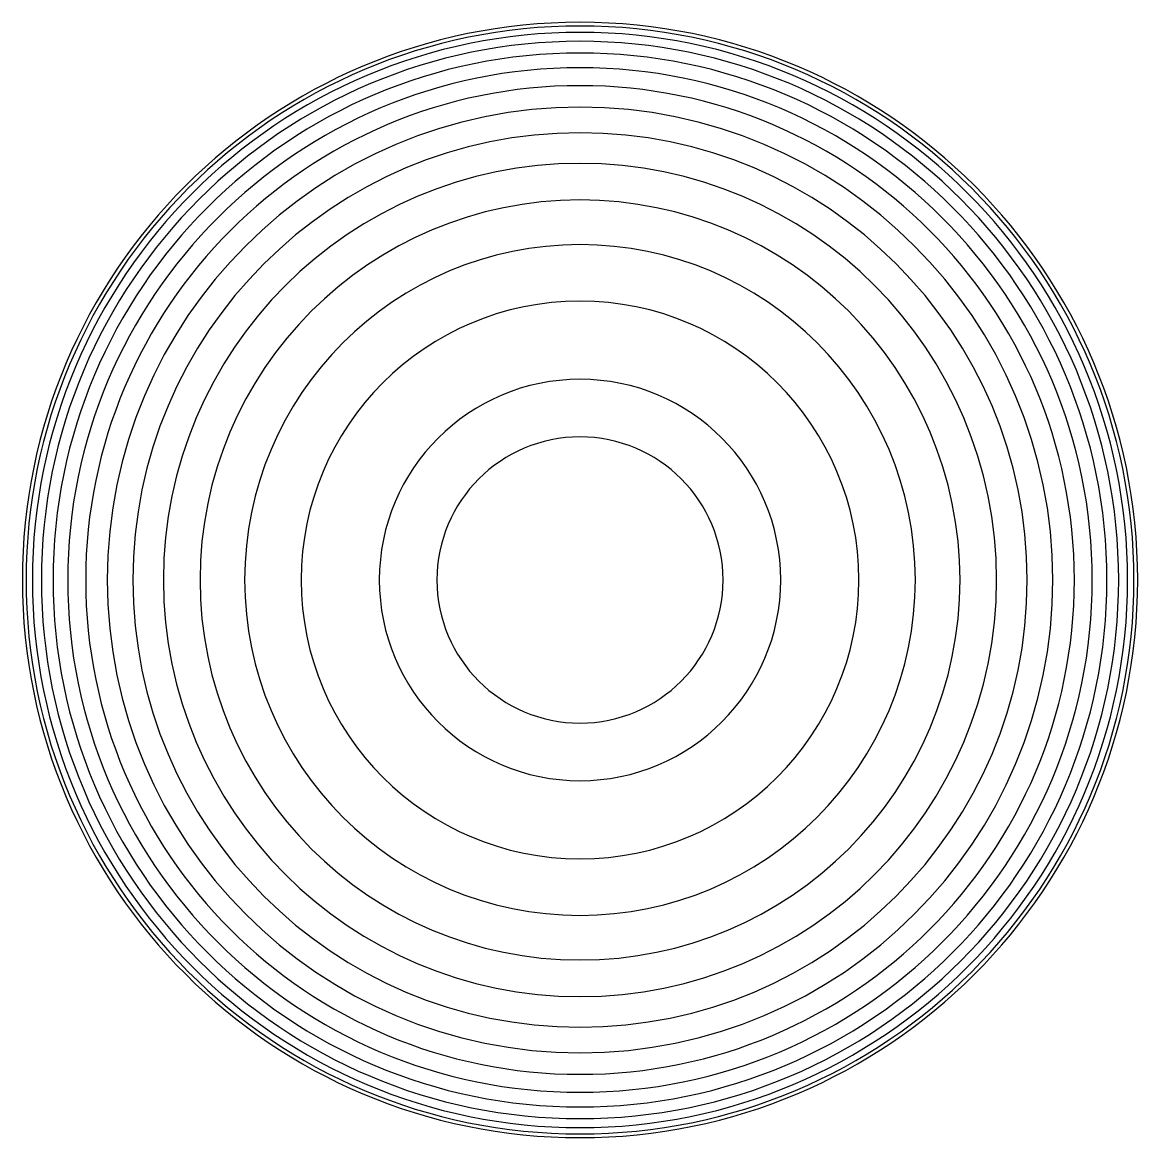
# Model space of a CAD drawing. Extents: x 404.2 to 419.2, y 180.6 to 195.5.
import ezdxf

# ---------------------------------------------------------------- set-up
doc = ezdxf.new("R2010")
doc.units = 13

msp = doc.modelspace()

# ---------------------------------------------------------------- linework, layer by layer
at = {"extrusion": (0, -4e-16, -1)}
for centre, radius in [((-411.712, 188.035, 11), 7.483), ((-411.712, 188.035, 11.5), 7.483), ((-411.712, 188.035, 12), 7.483), ((-411.712, 188.035, 12.5), 7.483), ((-411.712, 188.035, 13), 7.483), ((-411.712, 188.035, 13.5), 7.483), ((-411.712, 188.035, 14), 7.483), ((-411.712, 188.035, 10.5), 7.433), ((-411.712, 188.035, 10), 7.348), ((-411.712, 188.035, 9.5), 7.228), ((-411.712, 188.035, 9), 7.071), ((-411.712, 188.035, 8.5), 6.874), ((-411.712, 188.035, 8), 6.633), ((-411.712, 188.035, 7.5), 6.344), ((-411.712, 188.035, 7), 6), ((-411.712, 188.035, 6.5), 5.59), ((-411.712, 188.035, 6), 5.099), ((-411.712, 188.035, 5.5), 4.5), ((-411.712, 188.035, 5), 3.742), ((-411.712, 188.035, 4.5), 2.693), ((-411.712, 188.035, 4), 1.92)]:
    msp.add_circle(centre, radius, dxfattribs=at)

doc.saveas('drawing.dxf')
